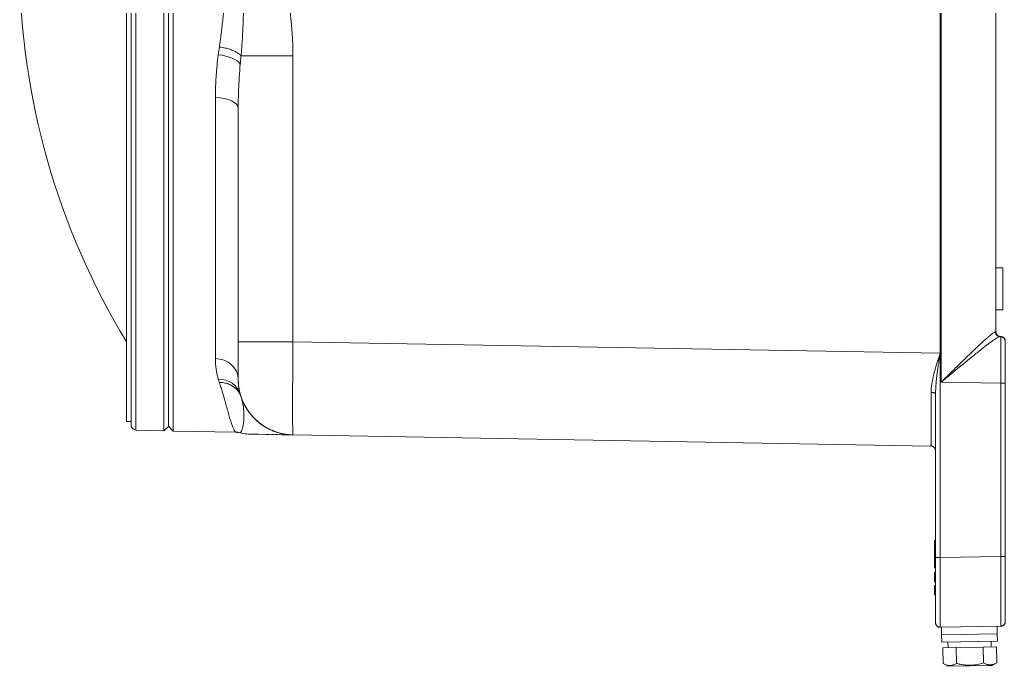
# Model space of a CAD drawing. Header units: millimetres. Extents: x -728 to 992, y -670 to 797.
# Drawn here: x -435.9 to -223.9, y -185.6 to -46.6 of the extents above; entities that cross this region are included whole.
import ezdxf

# ---------------------------------------------------------------- set-up
doc = ezdxf.new("R2010")
doc.units = ezdxf.units.MM
doc.linetypes.add('K5LT_THIN', pattern=[0])

# ---------------------------------------------------------------- blocks, each defined once
blk = doc.blocks.new('U2')
at = {"color": 7, "linetype": 'K5LT_THIN', "lineweight": 18}
for p, q in [((-237.93, 162.25), (-237.93, -162.25)), ((-402.93, 135.07), (-402.93, -135.07)), ((-237.72, 124.53), (-237.72, -124.53)), ((-225.93, 113.75), (-225.93, -113.75)), ((-410.95, -134.84), (-410.95, -5.9)), ((-404.93, -6), (-404.93, -135)), ((-403.93, -5.96), (-403.93, -134.05)), ((-412.93, -132.97), (-412.93, -6.43)), ((-411.93, -133.84), (-411.93, -6.5)), ((-377.14, -54.42), (-388.32, -54.42)), ((-377.14, -54.42), (-377.14, -115.89)), ((-393.84, -63.35), (-393.84, -119.47)), ((-388.93, -65.69), (-388.93, -115.89)), ((-225.93, -99.97), (-224.43, -99.97)), ((-224.43, -99.97), (-224.43, -108.97)), ((-225.93, -108.97), (-224.43, -108.97)), ((-226.04, -113.75), (-225.93, -113.75)), ((-225.93, -113.77), (-225.93, -113.76)), ((-388.93, -115.89), (-388.93, -118.01)), ((-377.14, -115.89), (-388.93, -115.89)), ((-388.93, -115.89), (-388.93, -115.89)), ((-388.93, -123.89), (-388.93, -115.89)), ((-377.14, -115.89), (-237.95, -118.32)), ((-225.07, -114.75), (-224.95, -114.75)), ((-225.07, -114.75), (-224.91, -114.75)), ((-224.95, -114.75), (-224.91, -114.75)), ((-224.95, -114.75), (-224.95, -114.75)), ((-223.93, -115.75), (-223.93, -124.75)), ((-223.93, -124.75), (-223.93, -115.75)), ((-223.93, -115.75), (-223.93, -124.75)), ((-223.93, -115.75), (-223.93, -115.75)), ((-223.93, -115.75), (-223.93, -115.75)), ((-223.93, -115.75), (-223.93, -124.75)), ((-237.95, -118.32), (-237.95, -162.25)), ((-388.93, -123.89), (-388.93, -123.89)), ((-237.72, -124.53), (-224.91, -124.75)), ((-223.93, -124.75), (-224.91, -124.75)), ((-224.91, -124.75), (-224.91, -162.03)), ((-223.93, -124.75), (-223.93, -162.03)), ((-238.93, -127.15), (-238.93, -162.25)), ((-388.32, -127.67), (-388.31, -127.7)), ((-388.32, -127.67), (-388.31, -127.7)), ((-238.93, -127.55), (-238.93, -129.75)), ((-412.93, -132.97), (-411.93, -133)), ((-410.95, -134.84), (-404.93, -135)), ((-404.93, -135), (-403.93, -134.05)), ((-402.93, -135.07), (-403.93, -134.03)), ((-402.93, -135.07), (-389.5, -135.3)), ((-389.46, -135.3), (-389.49, -135.3)), ((-385.47, -135.74), (-385.53, -135.74)), ((-384.59, -135.76), (-385.47, -135.74)), ((-384.59, -135.76), (-385.47, -135.74)), ((-379.57, -135.84), (-384.59, -135.76)), ((-383.6, -135.77), (-383.61, -135.77)), ((-382.3, -135.8), (-382.92, -135.78)), ((-381.27, -135.81), (-381.78, -135.8)), ((-380.44, -135.83), (-380.98, -135.82)), ((-379.57, -135.84), (-380.06, -135.83)), ((-378.28, -135.87), (-379.58, -135.84)), ((-378.28, -135.87), (-378.6, -135.86)), ((-377.7, -135.88), (-378.28, -135.87)), ((-378.28, -135.87), (-378.28, -135.87)), ((-377.68, -135.88), (-378.11, -135.87)), ((-377.7, -135.88), (-377.68, -135.88)), ((-377.7, -135.88), (-377.69, -135.88)), ((-377.14, -135.89), (-377.68, -135.88)), ((-377.14, -135.89), (-239.91, -138.28)), ((-377.14, -135.89), (-377.14, -135.89)), ((-377.14, -135.89), (-377.14, -135.89)), ((-239.91, -138.28), (-239.91, -138.28)), ((-238.93, -158.56), (-239.18, -158.56)), ((-239.18, -162.45), (-239.18, -158.56)), ((-238.93, -162.45), (-239.18, -162.45)), ((-239.18, -164.45), (-239.18, -162.45)), ((-238.93, -162.25), (-238.93, -176.25)), ((-238.93, -176.25), (-238.93, -162.25)), ((-237.95, -162.25), (-238.93, -162.25)), ((-238.93, -162.25), (-238.93, -169.25)), ((-238.93, -176.25), (-238.93, -162.25)), ((-237.95, -162.25), (-237.93, -162.25)), ((-237.93, -162.25), (-224.91, -162.03)), ((-237.93, -162.25), (-237.93, -177.25)), ((-224.91, -162.03), (-223.93, -162.03)), ((-223.93, -176.02), (-223.93, -162.03)), ((-223.93, -162.03), (-223.93, -162.03)), ((-223.93, -162.03), (-223.93, -176.02)), ((-238.93, -164.45), (-239.18, -164.45)), ((-239.18, -167.45), (-239.18, -165.45)), ((-238.93, -165.45), (-239.18, -165.45)), ((-238.93, -167.45), (-239.18, -167.45)), ((-238.93, -168.25), (-239.18, -168.25)), ((-239.18, -170.25), (-239.18, -168.25)), ((-238.93, -169.25), (-238.93, -176.25)), ((-238.93, -170.25), (-238.93, -169.25)), ((-238.93, -176.25), (-238.93, -169.25)), ((-223.93, -169.02), (-223.93, -176.02)), ((-223.93, -176.02), (-223.93, -169.02)), ((-223.93, -169.02), (-223.93, -176.02)), ((-238.93, -170.25), (-239.18, -170.25)), ((-238.93, -176.25), (-238.93, -170.25)), ((-223.93, -170.74), (-223.93, -176.02)), ((-238.93, -176.25), (-238.93, -176.25)), ((-238.93, -176.25), (-238.93, -176.25)), ((-238.93, -176.25), (-238.93, -176.25)), ((-238.93, -176.25), (-238.93, -176.25)), ((-238.93, -176.25), (-238.93, -176.25)), ((-238.93, -176.25), (-238.93, -176.25)), ((-238.93, -176.25), (-238.93, -176.25)), ((-237.95, -177.25), (-237.93, -177.25)), ((-237.95, -177.25), (-237.93, -177.25)), ((-237.95, -177.25), (-237.95, -177.25)), ((-237.93, -177.25), (-224.91, -177.02)), ((-237.64, -178.85), (-237.67, -177.25)), ((-225.64, -178.64), (-225.67, -177.04)), ((-224.91, -177.02), (-224.91, -177.02)), ((-224.91, -177.02), (-224.91, -177.02)), ((-224.91, -177.02), (-224.91, -177.02)), ((-224.91, -177.02), (-224.91, -177.02)), ((-223.93, -176.02), (-223.93, -176.02)), ((-237.64, -178.85), (-225.64, -178.64)), ((-237.64, -178.85), (-225.64, -178.64)), ((-237.61, -180.44), (-237.64, -178.85)), ((-225.61, -180.24), (-225.64, -178.64)), ((-237.61, -180.44), (-225.61, -180.24)), ((-234.48, -181.59), (-237.36, -181.64)), ((-237.36, -181.64), (-237.3, -185.05)), ((-236.24, -181.62), (-236.26, -180.42)), ((-228.7, -181.49), (-234.48, -181.59)), ((-234.48, -181.59), (-234.42, -185)), ((-225.82, -181.44), (-228.7, -181.49)), ((-228.7, -181.49), (-228.65, -184.9)), ((-226.94, -181.46), (-226.96, -180.26)), ((-225.82, -181.44), (-225.76, -184.85)), ((-237.3, -185.05), (-236.27, -185.62)), ((-236.27, -185.62), (-226.77, -185.46)), ((-225.76, -184.85), (-226.77, -185.46))]:
    blk.add_line(p, q, dxfattribs=at)
for centre, radius, start, end in [((-278.92, -34.07), 157, 180.2556, 211.4016), ((-224.93, -113.75), 1, 180, 269), ((-224.93, -113.75), 1, 180.4358, 269), ((-224.93, -115.75), 1, 0, 89), ((-376.93, -123.89), 12, 180, 180.0000181421786), ((-376.93, -123.89), 12, 180, 269), ((-376.93, -123.89), 12, 190.6951, 194.5091), ((-410.93, -133.84), 1, 180, 268.5), ((-239.93, -139.28), 1, 0, 89), ((-237.93, -176.25), 1, 180, 180.0707), ((-237.93, -176.25), 1, 180, 268.9119), ((-237.93, -176.25), 1, 268.9119, 268.9353), ((-237.93, -176.25), 1, 268.9353, 269), ((-224.93, -176.02), 1, 271.0881, 0), ((-224.93, -176.02), 1, 271, 271.0881), ((-224.93, -176.02), 1, 359.9289, 0)]:
    blk.add_arc(centre, radius, start, end, dxfattribs=at)
for centre, major_axis, ratio, start_param, end_param in [((-393.29, -56.15), (-4.96, 0.62), 0.399621, 3.442613, 4.744362), ((-393.93, -65.69), (-5, 0), 0.468479, 3.141593, 4.694936), ((-393.93, -123.89), (-5, 0), 0.883475, 3.141593, 4.694936), ((-393.29, -128.51), (-4.81, -1.36), 0.909706, 3.143759, 4.443341)]:
    blk.add_ellipse(centre, major_axis=major_axis, ratio=ratio, start_param=start_param, end_param=end_param, dxfattribs=at)
for points, knots in [([(-388.32, 54.42), (-388.26, 53.77), (-388.16, 52.53), (-388.04, 50.82), (-387.96, 49.34), (-387.89, 47.99), (-387.84, 46.62), (-387.79, 45.16), (-387.75, 43.59), (-387.72, 41.89), (-387.69, 40.11), (-387.68, 38.24), (-387.68, 36.25), (-387.69, 34.14), (-387.72, 31.71), (-387.76, 29), (-387.82, 25.96), (-387.89, 22.99), (-387.97, 20.2), (-388.05, 17.65), (-388.12, 15.24), (-388.2, 12.93), (-388.26, 10.73), (-388.32, 8.63), (-388.38, 6.54), (-388.43, 4.45), (-388.46, 2.33), (-388.47, 0.17), (-388.46, -2), (-388.43, -4.13), (-388.39, -6.07), (-388.35, -7.91), (-388.29, -9.75), (-388.23, -11.73), (-388.17, -13.73), (-388.11, -15.82), (-388.03, -18.13), (-387.95, -20.74), (-387.88, -23.51), (-387.82, -26.21), (-387.76, -28.79), (-387.72, -31.27), (-387.7, -33.59), (-387.68, -35.62), (-387.68, -37.43), (-387.69, -39.19), (-387.7, -41.03), (-387.73, -42.95), (-387.78, -44.81), (-387.83, -46.51), (-387.89, -47.96), (-387.95, -49.25), (-388.01, -50.44), (-388.09, -51.61), (-388.17, -52.69), (-388.24, -53.63), (-388.29, -54.18), (-388.32, -54.42)], [0, 0, 0, 0, 0.019111, 0.035075, 0.047894, 0.059707, 0.071831, 0.084945, 0.099862, 0.115365, 0.131976, 0.149215, 0.167373, 0.187151, 0.20744, 0.234301, 0.262144, 0.291097, 0.31601, 0.338909, 0.361163, 0.382136, 0.402206, 0.421467, 0.439931, 0.459284, 0.478657, 0.498051, 0.518452, 0.538132, 0.556356, 0.57173, 0.588874, 0.606825, 0.625584, 0.64358, 0.664239, 0.689057, 0.715295, 0.740192, 0.7634, 0.78665, 0.808476, 0.827203, 0.842907, 0.858716, 0.875994, 0.893891, 0.911906, 0.92706, 0.940336, 0.951605, 0.962614, 0.973232, 0.984192, 0.993115, 1, 1, 1, 1]), ([(-377.14, 54.42), (-377.23, 51.65), (-377.33, 48.89), (-377.9, 43.25), (-378.34, 40.39), (-379.33, 34.63), (-379.93, 31.71), (-381.18, 25.85), (-381.9, 22.9), (-383.25, 16.96), (-384.04, 13.98), (-385.16, 8), (-385.81, 5), (-386.06, -1), (-385.76, -4), (-384.95, -9.99), (-384.15, -12.99), (-382.84, -18.94), (-382.09, -21.92), (-380.77, -27.81), (-380.11, -30.74), (-378.99, -36.55), (-378.47, -39.44), (-377.7, -45.13), (-377.38, -47.96), (-377.18, -51.97), (-377.16, -53.2), (-377.14, -54.42)], [0, 0, 0, 0, 0.080358, 0.080358, 0.160716, 0.160716, 0.241074, 0.241074, 0.321432, 0.321432, 0.401791, 0.401791, 0.482149, 0.482149, 0.562507, 0.562507, 0.642865, 0.642865, 0.723223, 0.723223, 0.803581, 0.803581, 0.883939, 0.883939, 0.964297, 0.964297, 1, 1, 1, 1]), ([(-392.98, 52.53), (-392.92, 52.07), (-392.8, 51.21), (-392.63, 49.94), (-392.47, 48.66), (-392.31, 47.31), (-392.16, 45.93), (-392.02, 44.55), (-391.87, 43.06), (-391.71, 41.29), (-391.53, 39.26), (-391.36, 37.05), (-391.19, 34.86), (-391.02, 32.54), (-390.86, 30.14), (-390.69, 27.58), (-390.53, 25.01), (-390.37, 22.39), (-390.22, 19.78), (-390.08, 17.16), (-389.95, 14.62), (-389.83, 12.19), (-389.73, 9.87), (-389.64, 7.6), (-389.57, 5.29), (-389.52, 2.96), (-389.49, 0.7), (-389.5, -1.31), (-389.52, -3.16), (-389.56, -4.88), (-389.61, -6.62), (-389.67, -8.34), (-389.74, -10.1), (-389.82, -11.91), (-389.91, -13.78), (-390.01, -15.74), (-390.12, -17.93), (-390.25, -20.34), (-390.41, -23.07), (-390.58, -25.9), (-390.76, -28.75), (-390.94, -31.35), (-391.1, -33.7), (-391.26, -35.8), (-391.41, -37.75), (-391.56, -39.58), (-391.71, -41.28), (-391.86, -42.95), (-392.02, -44.55), (-392.18, -46.11), (-392.32, -47.38), (-392.44, -48.42), (-392.55, -49.3), (-392.66, -50.19), (-392.77, -51.06), (-392.88, -51.83), (-392.95, -52.3), (-392.97, -52.5)], [0, 0, 0, 0, 0.014157, 0.026713, 0.03952, 0.053037, 0.066866, 0.080102, 0.093894, 0.110992, 0.13236, 0.153464, 0.175527, 0.195894, 0.21996, 0.243834, 0.268893, 0.292667, 0.317379, 0.341934, 0.365745, 0.388069, 0.40936, 0.429978, 0.450963, 0.473119, 0.49411, 0.513291, 0.528598, 0.54502, 0.560686, 0.576928, 0.592836, 0.609389, 0.626519, 0.644519, 0.663986, 0.687397, 0.711803, 0.74053, 0.767048, 0.7928, 0.814273, 0.834582, 0.853311, 0.870908, 0.888002, 0.903134, 0.920104, 0.934891, 0.948745, 0.957951, 0.966478, 0.975614, 0.985357, 0.993809, 1, 1, 1, 1]), ([(-392.97, -52.5), (-392.75, -52.53), (-392.32, -52.59), (-391.74, -52.71), (-391.22, -52.84), (-390.75, -52.98), (-390.31, -53.14), (-389.9, -53.3), (-389.53, -53.48), (-389.19, -53.67), (-388.88, -53.87), (-388.62, -54.08), (-388.44, -54.27), (-388.35, -54.38), (-388.32, -54.42)], [0, 0, 0, 0, 0.108692, 0.204974, 0.287771, 0.371129, 0.45295, 0.53435, 0.61509, 0.69647, 0.777276, 0.870588, 0.944438, 1, 1, 1, 1]), ([(-393.2, -54.15), (-393.3, -54.95), (-393.48, -56.44), (-393.65, -58.45), (-393.75, -60.06), (-393.81, -61.26), (-393.83, -62.13), (-393.84, -62.7), (-393.84, -63.08), (-393.84, -63.28), (-393.84, -63.35)], [0, 0, 0, 0, 0.259776, 0.482105, 0.65078, 0.785114, 0.874668, 0.936489, 0.974787, 1, 1, 1, 1]), ([(-388.48, -56.15), (-388.56, -57.1), (-388.7, -58.96), (-388.84, -61.52), (-388.91, -63.75), (-388.93, -65.07), (-388.93, -65.69)], [0, 0, 0, 0, 0.297161, 0.580295, 0.802517, 1, 1, 1, 1]), ([(-226.04, -113.75), (-226.09, -113.74), (-226.21, -113.79), (-226.46, -113.93), (-226.75, -114.13), (-227.1, -114.4), (-227.54, -114.77), (-228.04, -115.21), (-228.61, -115.73), (-229.24, -116.31), (-229.94, -116.97), (-230.69, -117.68), (-231.52, -118.48), (-232.42, -119.34), (-233.38, -120.28), (-234.35, -121.23), (-235.32, -122.18), (-236.21, -123.05), (-237.01, -123.83), (-237.49, -124.31), (-237.72, -124.53)], [0, 0, 0, 0, 0.052829, 0.098529, 0.137566, 0.183242, 0.23054, 0.282485, 0.33369, 0.388777, 0.444958, 0.504215, 0.565223, 0.631944, 0.699931, 0.771039, 0.836544, 0.901057, 0.95419, 1, 1, 1, 1]), ([(-226.04, -113.75), (-226.04, -113.82), (-226.03, -113.94), (-225.98, -114.12), (-225.9, -114.27), (-225.81, -114.4), (-225.69, -114.52), (-225.55, -114.61), (-225.4, -114.69), (-225.24, -114.73), (-225.13, -114.75), (-225.07, -114.75)], [0, 0, 0, 0, 0.131995, 0.246984, 0.349451, 0.454749, 0.562946, 0.670548, 0.775676, 0.885823, 1, 1, 1, 1]), ([(-225.93, -113.75), (-225.93, -113.78), (-225.92, -113.82), (-225.92, -113.86), (-225.92, -113.87), (-225.91, -113.93), (-225.9, -113.97), (-225.88, -114.06), (-225.87, -114.1), (-225.83, -114.18), (-225.81, -114.23), (-225.76, -114.31), (-225.73, -114.34), (-225.68, -114.41), (-225.66, -114.43), (-225.63, -114.46), (-225.62, -114.47), (-225.57, -114.52), (-225.54, -114.55), (-225.46, -114.6), (-225.42, -114.62), (-225.34, -114.66), (-225.31, -114.67), (-225.26, -114.69), (-225.25, -114.7), (-225.24, -114.7), (-225.24, -114.7), (-225.19, -114.71), (-225.15, -114.73), (-225.09, -114.74), (-225.07, -114.74), (-225.02, -114.75), (-225, -114.75), (-224.97, -114.75), (-224.96, -114.75), (-224.95, -114.75), (-224.95, -114.75), (-224.95, -114.75), (-224.95, -114.75), (-224.95, -114.75)], [0, 0, 0, 0, 1.809511, 1.809511, 2.295005, 2.295005, 4.620854, 4.620854, 6.997835, 6.997835, 9.415665, 9.415665, 11.86231, 11.86231, 13.552815, 13.552815, 14.32481, 14.32481, 16.78962, 16.78962, 19.243016, 19.243016, 21.207409, 21.207409, 21.671516, 21.671516, 21.963371, 21.963371, 24.062285, 24.062285, 25.310488, 25.310488, 26.402673, 26.402673, 26.842275, 26.842275, 26.994606, 26.994606, 27, 27, 27, 27]), ([(-224.95, -114.75), (-224.95, -114.75), (-224.95, -114.75), (-224.95, -114.75), (-224.95, -114.75), (-224.95, -114.75), (-224.96, -114.75), (-224.96, -114.75), (-224.97, -114.75), (-224.98, -114.75), (-224.99, -114.75), (-225.01, -114.75), (-225.03, -114.74), (-225.04, -114.74), (-225.04, -114.74), (-225.05, -114.74), (-225.05, -114.74), (-225.08, -114.74), (-225.11, -114.73), (-225.17, -114.72), (-225.21, -114.71), (-225.25, -114.7), (-225.26, -114.69), (-225.27, -114.69), (-225.27, -114.69), (-225.31, -114.67), (-225.36, -114.65), (-225.44, -114.61), (-225.48, -114.59), (-225.55, -114.53), (-225.59, -114.5), (-225.66, -114.44), (-225.69, -114.4), (-225.75, -114.32), (-225.77, -114.29), (-225.82, -114.2), (-225.84, -114.16), (-225.87, -114.08), (-225.88, -114.05), (-225.9, -114.01), (-225.9, -114), (-225.91, -113.95), (-225.91, -113.92), (-225.92, -113.87), (-225.92, -113.86), (-225.93, -113.82), (-225.93, -113.79), (-225.93, -113.76)], [0.007857, 0.007857, 0.007857, 0.007857, 0.051291, 0.051291, 0.107589, 0.107589, 0.17379, 0.17379, 0.347652, 0.347652, 0.695378, 0.695378, 1.373414, 1.373414, 1.390829, 1.390829, 1.5798, 1.5798, 2.781731, 2.781731, 4.282814, 4.282814, 4.701689, 4.701689, 4.716661, 4.716661, 6.660091, 6.660091, 8.647286, 8.647286, 10.652965, 10.652965, 12.666185, 12.666185, 14.675681, 14.675681, 16.670202, 16.670202, 18.198708, 18.198708, 18.638848, 18.638848, 20.11298, 20.11298, 20.571381, 20.571381, 21.919161, 21.919161, 21.919161, 21.919161]), ([(-388.93, -115.89), (-388.93, -116.14), (-388.93, -116.38), (-388.93, -116.86), (-388.93, -117.11), (-388.93, -117.68), (-388.93, -118), (-388.93, -118.64), (-388.93, -118.96), (-388.93, -119.52), (-388.93, -119.77), (-388.93, -120.17), (-388.93, -120.33), (-388.93, -120.74), (-388.93, -120.98), (-388.93, -121.44), (-388.93, -121.65), (-388.93, -122.06), (-388.93, -122.25), (-388.93, -122.62), (-388.93, -122.8), (-388.93, -123.11), (-388.93, -123.25), (-388.93, -123.48), (-388.93, -123.55), (-388.93, -123.65), (-388.93, -123.66), (-388.93, -123.74), (-388.93, -123.8), (-388.93, -123.84), (-388.93, -123.85), (-388.93, -123.87), (-388.93, -123.87), (-388.93, -123.88), (-388.93, -123.88), (-388.93, -123.88), (-388.93, -123.88), (-388.93, -123.87), (-388.93, -123.87), (-388.93, -123.87), (-388.93, -123.87), (-388.93, -123.86), (-388.93, -123.86), (-388.93, -123.86), (-388.93, -123.85), (-388.93, -123.85), (-388.93, -123.85), (-388.93, -123.85), (-388.93, -123.85), (-388.93, -123.85), (-388.93, -123.85), (-388.93, -123.85), (-388.93, -123.86), (-388.93, -123.86), (-388.93, -123.87), (-388.93, -123.88), (-388.93, -123.89), (-388.93, -123.9), (-388.93, -123.91), (-388.93, -123.92), (-388.93, -123.92), (-388.93, -123.96), (-388.93, -123.99), (-388.93, -124.05), (-388.93, -124.08), (-388.93, -124.12), (-388.93, -124.13), (-388.92, -124.18), (-388.92, -124.22), (-388.92, -124.29), (-388.92, -124.32), (-388.92, -124.42), (-388.91, -124.48), (-388.91, -124.62), (-388.9, -124.71), (-388.89, -124.86), (-388.88, -124.93), (-388.88, -125), (-388.88, -125), (-388.87, -125.09), (-388.86, -125.18), (-388.83, -125.41), (-388.81, -125.54), (-388.77, -125.85), (-388.74, -126.02), (-388.65, -126.43), (-388.6, -126.66), (-388.54, -126.92), (-388.53, -126.94), (-388.5, -127.06), (-388.48, -127.15), (-388.41, -127.39), (-388.37, -127.53), (-388.18, -128.05), (-388.04, -128.43), (-387.65, -129.3), (-387.39, -129.8), (-386.79, -130.75), (-386.46, -131.2), (-385.73, -132.07), (-385.33, -132.47), (-384.48, -133.23), (-384.03, -133.58), (-383.09, -134.2), (-382.6, -134.48), (-381.58, -134.96), (-381.06, -135.17), (-380, -135.5), (-379.47, -135.63), (-378.4, -135.81), (-377.86, -135.86), (-377.27, -135.88), (-377.21, -135.88), (-377.15, -135.89)], [0.002332, 0.002332, 0.002332, 0.002332, 0.729279, 0.729279, 1.458559, 1.458559, 2.457941, 2.457941, 3.464167, 3.464167, 4.307911, 4.307911, 4.867822, 4.867822, 5.794572, 5.794572, 6.696494, 6.696494, 7.612027, 7.612027, 8.622671, 8.622671, 9.620176, 9.620176, 10.522285, 10.522285, 10.607962, 10.607962, 11.59123, 11.59123, 11.930172, 11.930172, 12.091889, 12.091889, 12.124427, 12.124427, 12.156965, 12.156965, 12.186503, 12.186503, 12.219041, 12.219041, 12.251579, 12.251579, 12.284117, 12.284117, 12.316655, 12.316655, 12.349193, 12.349193, 12.381732, 12.381732, 12.41427, 12.41427, 12.446808, 12.446808, 12.469546, 12.469546, 12.496808, 12.496808, 12.502084, 12.502084, 12.602511, 12.602511, 12.692779, 12.692779, 12.712666, 12.712666, 12.837382, 12.837382, 12.932976, 12.932976, 13.112247, 13.112247, 13.373595, 13.373595, 13.570702, 13.570702, 13.575064, 13.575064, 13.84735, 13.84735, 14.254832, 14.254832, 14.772565, 14.772565, 15.489512, 15.489512, 15.55446, 15.55446, 15.858557, 15.858557, 16.295105, 16.295105, 17.495186, 17.495186, 19.158753, 19.158753, 20.840942, 20.840942, 22.532673, 22.532673, 24.224718, 24.224718, 25.907668, 25.907668, 27.572317, 27.572317, 29.209931, 29.209931, 30.811734, 30.811734, 30.99164, 30.99164, 30.99164, 30.99164]), ([(-225.07, -114.75), (-225.12, -114.75), (-225.26, -114.78), (-225.53, -114.91), (-225.84, -115.1), (-226.24, -115.35), (-226.75, -115.71), (-227.36, -116.16), (-228.04, -116.68), (-228.77, -117.25), (-229.58, -117.89), (-230.47, -118.6), (-231.44, -119.38), (-232.48, -120.23), (-233.55, -121.11), (-234.61, -121.97), (-235.64, -122.82), (-236.67, -123.66), (-237.36, -124.23), (-237.72, -124.53)], [0, 0, 0, 0, 0.05268, 0.098225, 0.137236, 0.18339, 0.236476, 0.293829, 0.349618, 0.405569, 0.465089, 0.528153, 0.594944, 0.665127, 0.73662, 0.804803, 0.868666, 0.932756, 1, 1, 1, 1]), ([(-224.95, -114.75), (-224.98, -114.75), (-225.02, -114.74), (-225.06, -114.74), (-225.07, -114.74), (-225.08, -114.74), (-225.09, -114.74), (-225.1, -114.73)], [0.000037, 0.000037, 0.000037, 0.000037, 1.579717, 1.579717, 1.870566, 1.870566, 2.218047, 2.218047, 2.218047, 2.218047]), ([(-223.93, -124.75), (-223.93, -124.49), (-223.93, -124.23), (-223.93, -123.59), (-223.93, -123.22), (-223.93, -122.48), (-223.93, -122.11), (-223.93, -121.39), (-223.93, -121.04), (-223.93, -120.36), (-223.93, -120.04), (-223.93, -119.42), (-223.93, -119.13), (-223.93, -118.57), (-223.93, -118.3), (-223.93, -117.79), (-223.93, -117.56), (-223.93, -117.13), (-223.93, -116.93), (-223.93, -116.6), (-223.93, -116.45), (-223.93, -116.2), (-223.93, -116.09), (-223.93, -115.92), (-223.93, -115.85), (-223.93, -115.81), (-223.93, -115.81), (-223.93, -115.81), (-223.93, -115.81), (-223.93, -115.81), (-223.93, -115.82), (-223.93, -115.83), (-223.93, -115.83), (-223.93, -115.84), (-223.93, -115.85), (-223.93, -115.86), (-223.93, -115.87), (-223.93, -115.88), (-223.93, -115.89), (-223.93, -115.9), (-223.93, -115.9), (-223.93, -115.91), (-223.93, -115.91), (-223.93, -115.9), (-223.93, -115.9), (-223.93, -115.88), (-223.93, -115.87), (-223.93, -115.85), (-223.93, -115.83), (-223.93, -115.79), (-223.93, -115.77), (-223.93, -115.74), (-223.93, -115.74), (-223.93, -115.73), (-223.93, -115.73), (-223.93, -115.73), (-223.93, -115.73), (-223.93, -115.71), (-223.93, -115.7), (-223.93, -115.68), (-223.93, -115.66), (-223.94, -115.61), (-223.94, -115.57), (-223.96, -115.49), (-223.97, -115.45), (-224, -115.36), (-224.02, -115.32), (-224.07, -115.24), (-224.09, -115.2), (-224.15, -115.12), (-224.18, -115.09), (-224.24, -115.02), (-224.28, -114.99), (-224.36, -114.93), (-224.39, -114.9), (-224.48, -114.86), (-224.52, -114.84), (-224.61, -114.8), (-224.65, -114.79), (-224.72, -114.77), (-224.74, -114.77), (-224.79, -114.76), (-224.81, -114.76), (-224.86, -114.75), (-224.88, -114.75), (-224.91, -114.75)], [0.000002, 0.000002, 0.000002, 0.000002, 6.353988, 6.353988, 15.629187, 15.629187, 24.937295, 24.937295, 34.243471, 34.243471, 43.539865, 43.539865, 52.40638, 52.40638, 61.71096, 61.71096, 70.982504, 70.982504, 80.319075, 80.319075, 88.823166, 88.823166, 97.941558, 97.941558, 106.855354, 106.855354, 107.53428, 107.53428, 107.957871, 107.957871, 108.636797, 108.636797, 109.315724, 109.315724, 109.99465, 109.99465, 110.673576, 110.673576, 111.352503, 111.352503, 112.031429, 112.031429, 112.710355, 112.710355, 113.389282, 113.389282, 114.068208, 114.068208, 114.747134, 114.747134, 115.339371, 115.339371, 115.448431, 115.448431, 115.468718, 115.468718, 115.558043, 115.558043, 115.777266, 115.777266, 116.215714, 116.215714, 117.092609, 117.092609, 118.201844, 118.201844, 119.33233, 119.33233, 120.478554, 120.478554, 121.634515, 121.634515, 122.793874, 122.793874, 123.950137, 123.950137, 125.096843, 125.096843, 126.227762, 126.227762, 126.824279, 126.824279, 127.337067, 127.337067, 128, 128, 128, 128]), ([(-224.91, -114.75), (-224.87, -114.75), (-224.82, -114.75), (-224.77, -114.76), (-224.77, -114.76), (-224.73, -114.77), (-224.69, -114.78), (-224.62, -114.8), (-224.59, -114.81), (-224.55, -114.82), (-224.54, -114.83), (-224.48, -114.86), (-224.44, -114.88), (-224.36, -114.93), (-224.32, -114.96), (-224.25, -115.02), (-224.21, -115.05), (-224.15, -115.12), (-224.12, -115.16), (-224.07, -115.24), (-224.05, -115.28), (-224.01, -115.36), (-223.99, -115.4), (-223.96, -115.49), (-223.95, -115.54), (-223.93, -115.63), (-223.93, -115.67), (-223.93, -115.73), (-223.93, -115.74), (-223.93, -115.75)], [0.000136, 0.000136, 0.000136, 0.000136, 2.125347, 2.125347, 2.319208, 2.319208, 4.279282, 4.279282, 5.65781, 5.65781, 6.4806, 6.4806, 8.719773, 8.719773, 10.985655, 10.985655, 13.266234, 13.266234, 15.548955, 15.548955, 17.821098, 17.821098, 20.070167, 20.070167, 22.284268, 22.284268, 24.451664, 24.451664, 25, 25, 25, 25]), ([(-224.91, -114.75), (-224.87, -114.75), (-224.82, -114.75), (-224.77, -114.76), (-224.77, -114.76), (-224.73, -114.77), (-224.69, -114.78), (-224.62, -114.8), (-224.59, -114.81), (-224.55, -114.82), (-224.54, -114.83), (-224.48, -114.86), (-224.44, -114.88), (-224.36, -114.93), (-224.32, -114.96), (-224.25, -115.02), (-224.21, -115.05), (-224.15, -115.12), (-224.12, -115.16), (-224.07, -115.24), (-224.05, -115.28), (-224.01, -115.36), (-223.99, -115.4), (-223.96, -115.49), (-223.95, -115.54), (-223.93, -115.63), (-223.93, -115.67), (-223.93, -115.73), (-223.93, -115.74), (-223.93, -115.75)], [0.000152, 0.000152, 0.000152, 0.000152, 2.380375, 2.380375, 2.597497, 2.597497, 4.792769, 4.792769, 6.336711, 6.336711, 7.25823, 7.25823, 9.76609, 9.76609, 12.303864, 12.303864, 14.858097, 14.858097, 17.41473, 17.41473, 19.959516, 19.959516, 22.478458, 22.478458, 24.958237, 24.958237, 27.385483, 27.385483, 28, 28, 28, 28]), ([(-224.77, -114.76), (-224.75, -114.77), (-224.73, -114.77), (-224.67, -114.78), (-224.63, -114.8), (-224.54, -114.83), (-224.5, -114.85), (-224.42, -114.89), (-224.38, -114.91), (-224.3, -114.97), (-224.27, -115), (-224.2, -115.07), (-224.17, -115.1), (-224.11, -115.18), (-224.08, -115.21), (-224.04, -115.3), (-224.01, -115.34), (-223.98, -115.43), (-223.97, -115.47), (-223.95, -115.56), (-223.94, -115.6), (-223.93, -115.68), (-223.93, -115.71), (-223.93, -115.74), (-223.93, -115.74), (-223.93, -115.75)], [2.597555, 2.597555, 2.597555, 2.597555, 3.543709, 3.543709, 5.987387, 5.987387, 8.479897, 8.479897, 11.008962, 11.008962, 13.561478, 13.561478, 16.123548, 16.123548, 18.680871, 18.680871, 21.21916, 21.21916, 23.724568, 23.724568, 26.184081, 26.184081, 27.695983, 27.695983, 28, 28, 28, 28]), ([(-224.77, -114.76), (-224.75, -114.77), (-224.73, -114.77), (-224.67, -114.78), (-224.63, -114.8), (-224.54, -114.83), (-224.5, -114.85), (-224.42, -114.89), (-224.38, -114.91), (-224.3, -114.97), (-224.27, -115), (-224.2, -115.07), (-224.17, -115.1), (-224.11, -115.18), (-224.08, -115.21), (-224.04, -115.3), (-224.01, -115.34), (-223.98, -115.43), (-223.97, -115.47), (-223.95, -115.56), (-223.94, -115.6), (-223.93, -115.68), (-223.93, -115.71), (-223.93, -115.74), (-223.93, -115.74), (-223.93, -115.75)], [1.948181, 1.948181, 1.948181, 1.948181, 2.6578, 2.6578, 4.490571, 4.490571, 6.359967, 6.359967, 8.25678, 8.25678, 10.171181, 10.171181, 12.092747, 12.092747, 14.010753, 14.010753, 15.914484, 15.914484, 17.793553, 17.793553, 19.638201, 19.638201, 20.772126, 20.772126, 21, 21, 21, 21]), ([(-239.9, -126.73), (-239.91, -126.56), (-239.89, -126.24), (-239.86, -125.76), (-239.8, -125.28), (-239.72, -124.75), (-239.61, -124.16), (-239.48, -123.52), (-239.31, -122.82), (-239.1, -122.05), (-238.85, -121.17), (-238.56, -120.23), (-238.25, -119.26), (-238.05, -118.63), (-237.95, -118.32)], [0, 0, 0, 0, 0.061664, 0.116557, 0.171859, 0.235412, 0.307345, 0.384739, 0.462362, 0.555884, 0.658144, 0.776809, 0.889794, 1, 1, 1, 1]), ([(-238.93, -127.15), (-238.93, -127), (-238.92, -126.72), (-238.91, -126.31), (-238.89, -125.91), (-238.86, -125.45), (-238.82, -124.9), (-238.76, -124.26), (-238.69, -123.56), (-238.6, -122.79), (-238.48, -121.9), (-238.33, -120.84), (-238.15, -119.63), (-238.01, -118.77), (-237.95, -118.32)], [0, 0, 0, 0, 0.051665, 0.0978, 0.139857, 0.191628, 0.253996, 0.328702, 0.407482, 0.492156, 0.59145, 0.708343, 0.8485, 1, 1, 1, 1]), ([(-393.84, -119.47), (-393.84, -119.61), (-393.84, -119.88), (-393.82, -120.33), (-393.78, -120.91), (-393.69, -121.7), (-393.54, -122.57), (-393.37, -123.34), (-393.25, -123.76), (-393.2, -123.93)], [0, 0, 0, 0, 0.084344, 0.170956, 0.285512, 0.455654, 0.691649, 0.879894, 1, 1, 1, 1]), ([(-392.98, -124.63), (-392.75, -124.62), (-392.33, -124.63), (-391.75, -124.72), (-391.24, -124.86), (-390.78, -125.03), (-390.33, -125.25), (-389.92, -125.51), (-389.55, -125.81), (-389.21, -126.14), (-388.89, -126.53), (-388.63, -126.93), (-388.44, -127.32), (-388.35, -127.56), (-388.32, -127.66)], [0, 0, 0, 0, 0.1082549, 0.2025272, 0.2843847, 0.3666938, 0.4491865, 0.5303058, 0.6111041, 0.6926249, 0.7737678, 0.8674016, 0.9424492, 0.9984367, 0.9984367, 0.9984367, 0.9984367]), ([(-392.98, -124.63), (-392.92, -124.82), (-392.8, -125.18), (-392.63, -125.69), (-392.47, -126.2), (-392.31, -126.71), (-392.16, -127.22), (-392.02, -127.71), (-391.87, -128.23), (-391.71, -128.82), (-391.53, -129.45), (-391.36, -130.11), (-391.19, -130.71), (-391.02, -131.31), (-390.86, -131.89), (-390.69, -132.45), (-390.53, -132.96), (-390.37, -133.43), (-390.22, -133.85), (-390.08, -134.21), (-389.95, -134.51), (-389.83, -134.76), (-389.73, -134.95), (-389.64, -135.09), (-389.57, -135.21), (-389.52, -135.28), (-389.5, -135.3), (-389.49, -135.3), (-389.49, -135.3)], [0, 0, 0, 0, 0.0141568, 0.0267127, 0.0395204, 0.0530365, 0.066866, 0.0801016, 0.0938944, 0.1109918, 0.1323597, 0.1534642, 0.1755265, 0.1958939, 0.2199603, 0.2438344, 0.2688926, 0.2926668, 0.3173789, 0.3419337, 0.3657452, 0.3880689, 0.4093599, 0.4299779, 0.4509635, 0.4731191, 0.4941103, 0.4999187, 0.4999187, 0.4999187, 0.4999187]), ([(-377.15, -135.89), (-377.15, -135.89), (-377.16, -135.89), (-377.21, -135.88), (-377.25, -135.88), (-377.36, -135.88), (-377.41, -135.88), (-377.47, -135.88), (-377.48, -135.88), (-377.48, -135.87), (-377.49, -135.87), (-377.54, -135.87), (-377.58, -135.87), (-377.7, -135.86), (-377.77, -135.86), (-378.09, -135.83), (-378.33, -135.81), (-379.05, -135.71), (-379.52, -135.61), (-380.52, -135.35), (-381.04, -135.18), (-382.05, -134.75), (-382.55, -134.5), (-383.51, -133.94), (-383.98, -133.62), (-384.86, -132.91), (-385.28, -132.53), (-386.05, -131.7), (-386.41, -131.26), (-387.07, -130.33), (-387.36, -129.85), (-387.87, -128.84), (-388.09, -128.33), (-388.29, -127.75), (-388.3, -127.71), (-388.39, -127.43), (-388.46, -127.2), (-388.53, -126.94), (-388.54, -126.92), (-388.6, -126.66), (-388.66, -126.43), (-388.7, -126.2), (-388.7, -126.19), (-388.75, -125.79), (-388.82, -125.4), (-388.88, -125), (-388.88, -125), (-388.89, -124.86), (-388.9, -124.73), (-388.92, -124.37), (-388.92, -124.14), (-388.93, -123.91), (-388.93, -123.9), (-388.93, -123.89)], [0.015918, 0.015918, 0.015918, 0.015918, 0.047753, 0.047753, 0.31014, 0.31014, 0.633393, 0.633393, 0.652114, 0.652114, 0.67044, 0.67044, 0.939767, 0.939767, 1.336064, 1.336064, 2.703962, 2.703962, 5.423842, 5.423842, 8.494397, 8.494397, 11.621558, 11.621558, 14.789502, 14.789502, 17.981357, 17.981357, 21.179426, 21.179426, 24.365681, 24.365681, 27.522303, 27.522303, 27.770264, 27.770264, 29.169318, 29.169318, 29.292018, 29.292018, 30.632715, 30.632715, 30.64532, 30.64532, 32.906915, 32.906915, 32.915157, 32.915157, 33.679783, 33.679783, 34.943947, 34.943947, 35, 35, 35, 35]), ([(-388.7, -126.19), (-388.67, -126.36), (-388.64, -126.53), (-388.57, -126.78), (-388.55, -126.87), (-388.53, -126.96)], [84.795641, 84.795641, 84.795641, 84.795641, 104.49274, 104.49274, 115.20136, 115.20136, 115.20136, 115.20136]), ([(-238.93, -127.15), (-238.93, -127.13), (-238.94, -127.07), (-238.99, -127), (-239.07, -126.94), (-239.16, -126.88), (-239.28, -126.83), (-239.42, -126.79), (-239.57, -126.76), (-239.73, -126.74), (-239.85, -126.73), (-239.9, -126.73)], [0, 0, 0, 0, 0.132417, 0.247793, 0.350629, 0.456295, 0.565003, 0.67282, 0.778498, 0.887747, 1, 1, 1, 1]), ([(-388.31, -127.7), (-388.25, -127.88), (-388.15, -128.21), (-388.04, -128.66), (-387.96, -129.04), (-387.89, -129.38), (-387.84, -129.71), (-387.79, -130.06), (-387.75, -130.43), (-387.72, -130.81), (-387.69, -131.2), (-387.68, -131.59), (-387.68, -131.98), (-387.69, -132.37), (-387.72, -132.8), (-387.76, -133.24), (-387.82, -133.68), (-387.89, -134.06), (-387.97, -134.38), (-388.05, -134.63), (-388.12, -134.83), (-388.2, -135), (-388.26, -135.14), (-388.32, -135.24), (-388.38, -135.32), (-388.43, -135.38), (-388.46, -135.42), (-388.46, -135.43), (-388.47, -135.43), (-388.47, -135.43)], [0.0010647, 0.0010647, 0.0010647, 0.0010647, 0.0191108, 0.0350753, 0.0478935, 0.0597072, 0.0718309, 0.0849454, 0.0998619, 0.1153646, 0.1319764, 0.1492149, 0.1673727, 0.1871506, 0.2074405, 0.2343006, 0.2621436, 0.2910966, 0.3160104, 0.3389093, 0.3611631, 0.3821363, 0.402206, 0.4214673, 0.4399308, 0.4592836, 0.4786571, 0.4980512, 0.498678, 0.498678, 0.498678, 0.498678]), ([(-388.47, -135.43), (-388.48, -135.43), (-388.5, -135.42), (-388.55, -135.41), (-388.58, -135.41), (-388.66, -135.39), (-388.72, -135.38), (-388.85, -135.36), (-388.91, -135.35), (-389.05, -135.33), (-389.12, -135.32), (-389.26, -135.31), (-389.33, -135.31), (-389.42, -135.31), (-389.44, -135.31), (-389.46, -135.3)], [0, 0, 0, 0, 0.889902, 0.889902, 2.224754, 2.224754, 4.894459, 4.894459, 8.094459, 8.094459, 11.294459, 11.294459, 14.494459, 14.494459, 15.515597, 15.515597, 15.515597, 15.515597]), ([(-388.47, -135.43), (-388, -135.54), (-387.54, -135.62), (-386.66, -135.71), (-386.15, -135.73), (-386.05, -135.73), (-386.04, -135.73), (-386.03, -135.73), (-386.03, -135.73), (-386.02, -135.73), (-386.02, -135.73), (-386.02, -135.73), (-386.01, -135.73), (-386.01, -135.73), (-386.01, -135.73), (-386, -135.73), (-386, -135.73), (-386, -135.73), (-386, -135.73), (-385.99, -135.73), (-385.98, -135.73), (-385.97, -135.73), (-385.96, -135.73), (-385.95, -135.73), (-385.94, -135.73), (-385.92, -135.73), (-385.91, -135.73), (-385.88, -135.73), (-385.85, -135.73), (-385.79, -135.73), (-385.76, -135.74), (-385.69, -135.74), (-385.64, -135.74), (-385.56, -135.74), (-385.53, -135.74), (-385.46, -135.74), (-385.43, -135.74), (-385.39, -135.74), (-385.39, -135.74), (-385.39, -135.74)], [0.009068, 0.009068, 0.009068, 0.009068, 4.865586, 4.865586, 8.529155, 8.529155, 8.912016, 8.912016, 9.260883, 9.260883, 9.609751, 9.609751, 9.942659, 9.942659, 10.275568, 10.275568, 10.608476, 10.608476, 10.941385, 10.941385, 12.307516, 12.307516, 13.673647, 13.673647, 15.039778, 15.039778, 16.405909, 16.405909, 19.401384, 19.401384, 22.396858, 22.396858, 25.829224, 25.829224, 28.245126, 28.245126, 30.661028, 30.661028, 30.70432, 30.70432, 30.70432, 30.70432]), ([(-385.53, -135.74), (-385.53, -135.74), (-385.53, -135.74), (-385.53, -135.74), (-385.54, -135.74), (-385.54, -135.74), (-385.54, -135.74), (-385.55, -135.74), (-385.55, -135.74), (-385.57, -135.74), (-385.58, -135.74), (-385.6, -135.74), (-385.62, -135.74), (-385.67, -135.74), (-385.7, -135.74), (-385.75, -135.74), (-385.78, -135.73), (-385.83, -135.73), (-385.86, -135.73), (-385.91, -135.73), (-385.93, -135.73), (-385.97, -135.73), (-385.99, -135.73), (-386.03, -135.73), (-385.86, -135.73), (-385.89, -135.73), (-385.92, -135.73), (-385.95, -135.73), (-385.95, -135.73), (-385.97, -135.73), (-385.97, -135.73), (-385.97, -135.73), (-385.97, -135.73), (-385.97, -135.73), (-385.94, -135.73), (-385.94, -135.73), (-386.16, -135.73), (-386.16, -135.73)], [8.43841, 8.43841, 8.43841, 8.43841, 8.44276, 8.44276, 8.490568, 8.490568, 8.549635, 8.549635, 8.66777, 8.66777, 8.904039, 8.904039, 9.376578, 9.376578, 10.132288, 10.132288, 10.887998, 10.887998, 11.643707, 11.643707, 12.399417, 12.399417, 13.155127, 13.155127, 13.910837, 13.910837, 14.666546, 14.666546, 15.422256, 15.422256, 16.177966, 16.177966, 16.933676, 16.933676, 17.689386, 17.689386, 18, 18, 18, 18]), ([(-238.93, -139.28), (-238.93, -139.28), (-238.93, -139.28), (-238.93, -139.28), (-238.93, -139.28), (-238.93, -139.28), (-238.93, -139.28), (-238.93, -139.28), (-238.93, -139.28), (-238.93, -139.27), (-238.93, -139.27), (-238.93, -139.26), (-238.93, -139.26), (-238.93, -139.25), (-238.93, -139.25), (-238.93, -139.25), (-238.93, -139.24), (-238.93, -139.23), (-238.93, -139.23), (-238.93, -139.21), (-238.93, -139.19), (-238.94, -139.14), (-238.94, -139.11), (-238.95, -139.07), (-238.95, -139.07), (-238.96, -139.03), (-238.97, -138.98), (-239, -138.9), (-239.02, -138.85), (-239.07, -138.77), (-239.09, -138.73), (-239.15, -138.66), (-239.18, -138.62), (-239.24, -138.55), (-239.28, -138.52), (-239.35, -138.46), (-239.39, -138.44), (-239.47, -138.39), (-239.51, -138.37), (-239.6, -138.33), (-239.65, -138.32), (-239.73, -138.3), (-239.78, -138.29), (-239.85, -138.28), (-239.88, -138.28), (-239.91, -138.28)], [0.000012, 0.000012, 0.000012, 0.000012, 0.000404, 0.000404, 0.001952, 0.001952, 0.010357, 0.010357, 0.123532, 0.123532, 0.247088, 0.247088, 0.488169, 0.488169, 0.4942, 0.4942, 0.981, 0.981, 0.988423, 0.988423, 1.976871, 1.976871, 3.888478, 3.888478, 3.953754, 3.953754, 6.487812, 6.487812, 9.071388, 9.071388, 11.691532, 11.691532, 14.33435, 14.33435, 16.985533, 16.985533, 19.630332, 19.630332, 22.254067, 22.254067, 24.842573, 24.842573, 27.381118, 27.381118, 29, 29, 29, 29]), ([(-238.93, -139.28), (-238.93, -139.28), (-238.93, -139.28), (-238.93, -139.28), (-238.93, -139.28), (-238.93, -139.28), (-238.93, -139.28), (-238.93, -139.28), (-238.93, -139.28), (-238.93, -139.27), (-238.93, -139.27), (-238.93, -139.26), (-238.93, -139.26), (-238.93, -139.25), (-238.93, -139.25), (-238.93, -139.25), (-238.93, -139.24), (-238.93, -139.23), (-238.93, -139.23), (-238.93, -139.21), (-238.93, -139.19), (-238.94, -139.14), (-238.94, -139.11), (-238.95, -139.07), (-238.95, -139.07), (-238.96, -139.03), (-238.97, -138.98), (-239, -138.9), (-239.02, -138.85), (-239.07, -138.77), (-239.09, -138.73), (-239.15, -138.66), (-239.18, -138.62), (-239.24, -138.55), (-239.28, -138.52), (-239.35, -138.46), (-239.39, -138.44), (-239.47, -138.39), (-239.51, -138.37), (-239.6, -138.33), (-239.65, -138.32), (-239.73, -138.3), (-239.78, -138.29), (-239.85, -138.28), (-239.88, -138.28), (-239.91, -138.28)], [0.000012, 0.000012, 0.000012, 0.000012, 0.000404, 0.000404, 0.001952, 0.001952, 0.010357, 0.010357, 0.123532, 0.123532, 0.247088, 0.247088, 0.488169, 0.488169, 0.4942, 0.4942, 0.981, 0.981, 0.988423, 0.988423, 1.976871, 1.976871, 3.888478, 3.888478, 3.953754, 3.953754, 6.487812, 6.487812, 9.071388, 9.071388, 11.691532, 11.691532, 14.33435, 14.33435, 16.985533, 16.985533, 19.630332, 19.630332, 22.254067, 22.254067, 24.842573, 24.842573, 27.381118, 27.381118, 29, 29, 29, 29]), ([(-239.91, -138.28), (-239.87, -138.28), (-239.82, -138.29), (-239.73, -138.3), (-239.69, -138.31), (-239.6, -138.33), (-239.56, -138.35), (-239.48, -138.39), (-239.44, -138.41), (-239.36, -138.46), (-239.32, -138.49), (-239.25, -138.55), (-239.21, -138.58), (-239.15, -138.65), (-239.12, -138.69), (-239.07, -138.77), (-239.05, -138.81), (-239.01, -138.89), (-238.99, -138.94), (-238.96, -139.02), (-238.95, -139.07), (-238.94, -139.15), (-238.93, -139.19), (-238.93, -139.23), (-238.93, -139.24), (-238.93, -139.26), (-238.93, -139.27), (-238.93, -139.28)], [0.000098, 0.000098, 0.000098, 0.000098, 1.615422, 1.615422, 3.252561, 3.252561, 4.92569, 4.92569, 6.62757, 6.62757, 8.349732, 8.349732, 10.083054, 10.083054, 11.818002, 11.818002, 13.544916, 13.544916, 15.254309, 15.254309, 16.937146, 16.937146, 18.358639, 18.358639, 18.584517, 18.584517, 19, 19, 19, 19]), ([(-239.91, -138.28), (-239.87, -138.28), (-239.82, -138.29), (-239.73, -138.3), (-239.69, -138.31), (-239.6, -138.33), (-239.56, -138.35), (-239.48, -138.39), (-239.44, -138.41), (-239.36, -138.46), (-239.32, -138.49), (-239.25, -138.55), (-239.21, -138.58), (-239.15, -138.65), (-239.12, -138.69), (-239.07, -138.77), (-239.05, -138.81), (-239.01, -138.89), (-238.99, -138.94), (-238.96, -139.01), (-238.96, -139.04), (-238.95, -139.09), (-238.94, -139.1), (-238.93, -139.16), (-238.93, -139.2), (-238.93, -139.25), (-238.93, -139.25), (-238.93, -139.25)], [0.000137, 0.000137, 0.000137, 0.000137, 1.955368, 1.955368, 3.937035, 3.937035, 5.962281, 5.962281, 8.022342, 8.022342, 10.106964, 10.106964, 12.2051, 12.2051, 14.305206, 14.305206, 16.395583, 16.395583, 18.46474, 18.46474, 19.916244, 19.916244, 20.501738, 20.501738, 22.495596, 22.495596, 22.614646, 22.614646, 22.614646, 22.614646]), ([(-238.3, -177.18), (-238.32, -177.17), (-238.34, -177.16), (-238.37, -177.15), (-238.38, -177.14), (-238.44, -177.11), (-238.48, -177.09), (-238.55, -177.03), (-238.59, -177), (-238.66, -176.93), (-238.69, -176.9), (-238.75, -176.82), (-238.77, -176.79), (-238.82, -176.7), (-238.84, -176.66), (-238.86, -176.61), (-238.86, -176.61), (-238.88, -176.56), (-238.89, -176.53), (-238.91, -176.44), (-238.92, -176.4), (-238.93, -176.32), (-238.93, -176.29), (-238.93, -176.25)], [3.544625, 3.544625, 3.544625, 3.544625, 4.090785, 4.090785, 4.542365, 4.542365, 5.897219, 5.897219, 7.264635, 7.264635, 8.637172, 8.637172, 10.007168, 10.007168, 11.366972, 11.366972, 11.504831, 11.504831, 12.709167, 12.709167, 14.026781, 14.026781, 14.9684, 14.9684, 14.9684, 14.9684]), ([(-237.95, -177.25), (-237.95, -177.25), (-237.95, -177.25), (-237.95, -177.25), (-237.96, -177.25), (-237.96, -177.25), (-237.96, -177.25), (-237.97, -177.25), (-237.98, -177.25), (-237.99, -177.25), (-237.99, -177.25), (-238, -177.25), (-238.02, -177.25), (-238.06, -177.24), (-238.09, -177.24), (-238.13, -177.23), (-238.13, -177.23), (-238.18, -177.22), (-238.21, -177.21), (-238.25, -177.2), (-238.25, -177.2), (-238.3, -177.18), (-238.34, -177.16), (-238.42, -177.12), (-238.46, -177.1), (-238.53, -177.05), (-238.57, -177.02), (-238.64, -176.95), (-238.67, -176.92), (-238.73, -176.85), (-238.76, -176.81), (-238.81, -176.73), (-238.83, -176.68), (-238.86, -176.61), (-238.87, -176.57), (-238.89, -176.53), (-238.89, -176.52), (-238.91, -176.46), (-238.91, -176.42), (-238.93, -176.33), (-238.93, -176.29), (-238.93, -176.25)], [0.026859, 0.026859, 0.026859, 0.026859, 0.09053, 0.09053, 0.237145, 0.237145, 0.253444, 0.253444, 0.567241, 0.567241, 0.639549, 0.639549, 1.194835, 1.194835, 2.450024, 2.450024, 2.801874, 2.801874, 4.362369, 4.362369, 4.478101, 4.478101, 6.314429, 6.314429, 8.29691, 8.29691, 10.29969, 10.29969, 12.311973, 12.311973, 14.322583, 14.322583, 16.3203, 16.3203, 17.825259, 17.825259, 18.294191, 18.294191, 20.23393, 20.23393, 22, 22, 22, 22]), ([(-224.91, -177.02), (-224.91, -177.02), (-224.91, -177.02), (-224.9, -177.02), (-224.9, -177.02), (-224.89, -177.02), (-224.88, -177.02), (-224.87, -177.02), (-224.87, -177.02), (-224.85, -177.02), (-224.84, -177.02), (-224.8, -177.01), (-224.77, -177.01), (-224.73, -177), (-224.72, -177), (-224.68, -176.99), (-224.64, -176.98), (-224.56, -176.96), (-224.52, -176.94), (-224.44, -176.9), (-224.4, -176.87), (-224.32, -176.82), (-224.28, -176.79), (-224.22, -176.73), (-224.18, -176.69), (-224.12, -176.62), (-224.1, -176.58), (-224.05, -176.5), (-224.03, -176.46), (-223.99, -176.37), (-223.97, -176.33), (-223.95, -176.24), (-223.94, -176.19), (-223.93, -176.11), (-223.93, -176.06), (-223.93, -176.02)], [0.030177, 0.030177, 0.030177, 0.030177, 0.09053, 0.09053, 0.253444, 0.253444, 0.567241, 0.567241, 0.639549, 0.639549, 1.194835, 1.194835, 2.450024, 2.450024, 2.801874, 2.801874, 4.36237, 4.36237, 6.314429, 6.314429, 8.29691, 8.29691, 10.29969, 10.29969, 12.311973, 12.311973, 14.322583, 14.322583, 16.3203, 16.3203, 18.294191, 18.294191, 20.23393, 20.23393, 22, 22, 22, 22]), ([(-224.91, -177.02), (-224.91, -177.02), (-224.91, -177.02), (-224.9, -177.02), (-224.9, -177.02), (-224.89, -177.02), (-224.88, -177.02), (-224.87, -177.02), (-224.86, -177.02), (-224.82, -177.02), (-224.8, -177.01), (-224.73, -177), (-224.69, -176.99), (-224.6, -176.97), (-224.56, -176.95), (-224.47, -176.91), (-224.43, -176.89), (-224.35, -176.84), (-224.32, -176.82), (-224.24, -176.75), (-224.21, -176.72), (-224.15, -176.65), (-224.12, -176.61), (-224.07, -176.53), (-224.04, -176.49), (-224, -176.41), (-223.99, -176.36), (-223.96, -176.28), (-223.95, -176.23), (-223.93, -176.13), (-223.93, -176.08), (-223.93, -176.02)], [0.035871, 0.035871, 0.035871, 0.035871, 0.057755, 0.057755, 0.251929, 0.251929, 0.542361, 0.542361, 1.123224, 1.123224, 2.284952, 2.284952, 4.527489, 4.527489, 6.819065, 6.819065, 9.149637, 9.149637, 11.507572, 11.507572, 13.880353, 13.880353, 16.254911, 16.254911, 18.618016, 18.618016, 20.956686, 20.956686, 23.258571, 23.258571, 26, 26, 26, 26]), ([(-224.84, -177.02), (-224.83, -177.02), (-224.82, -177.02), (-224.78, -177.01), (-224.75, -177.01), (-224.67, -176.99), (-224.63, -176.98), (-224.54, -176.95), (-224.5, -176.93), (-224.42, -176.88), (-224.38, -176.86), (-224.3, -176.8), (-224.27, -176.77), (-224.2, -176.71), (-224.17, -176.67), (-224.11, -176.6), (-224.08, -176.56), (-224.04, -176.48), (-224.01, -176.43), (-224, -176.39), (-223.99, -176.38), (-223.98, -176.34), (-223.97, -176.3), (-223.95, -176.21), (-223.94, -176.17), (-223.93, -176.09), (-223.93, -176.06), (-223.93, -176.02)], [1.247971, 1.247971, 1.247971, 1.247971, 1.708072, 1.708072, 3.416373, 3.416373, 5.772783, 5.772783, 8.176277, 8.176277, 10.615019, 10.615019, 13.076375, 13.076375, 15.546947, 15.546947, 18.012947, 18.012947, 20.4606, 20.4606, 20.708829, 20.708829, 22.876556, 22.876556, 25.248268, 25.248268, 27, 27, 27, 27]), ([(-237.3, -185.05), (-237.11, -185.16), (-236.83, -185.29), (-236.48, -185.4), (-236.27, -185.44), (-236.08, -185.47), (-235.9, -185.47), (-235.71, -185.47), (-235.5, -185.44), (-235.24, -185.38), (-234.88, -185.25), (-234.6, -185.11), (-234.42, -185)], [0, 0, 0, 0, 2.66649, 3.810425, 4.700444, 5.503844, 6.294351, 7.038845, 8.091005, 9.12096, 10.454936, 13, 13, 13, 13]), ([(-234.42, -185), (-234.16, -185.07), (-233.77, -185.16), (-233.21, -185.27), (-232.77, -185.33), (-232.35, -185.37), (-231.97, -185.39), (-231.62, -185.4), (-231.29, -185.39), (-230.91, -185.37), (-230.45, -185.32), (-229.67, -185.19), (-229.06, -185.03), (-228.65, -184.9)], [0, 0, 0, 0, 1.896477, 2.871604, 4.103535, 5.062016, 5.927217, 6.778532, 7.580294, 8.339144, 9.455768, 10.905857, 14, 14, 14, 14]), ([(-228.65, -184.9), (-228.45, -185.01), (-228.17, -185.14), (-227.82, -185.25), (-227.61, -185.29), (-227.42, -185.31), (-227.24, -185.32), (-227.05, -185.32), (-226.84, -185.29), (-226.58, -185.23), (-226.22, -185.1), (-225.94, -184.96), (-225.76, -184.85)], [0, 0, 0, 0, 2.66649, 3.810425, 4.700444, 5.503844, 6.294351, 7.038845, 8.091005, 9.12096, 10.454936, 13, 13, 13, 13])]:
    blk.add_open_spline(points, degree=3, knots=knots, dxfattribs=at)
for points in [[(-392.97, -52.5), (-393.05, -53.05), (-393.13, -53.6), (-393.2, -54.15)], [(-388.32, -54.42), (-388.34, -54.71), (-388.4, -55.29), (-388.45, -55.86), (-388.48, -56.15)], [(-393.2, -123.93), (-393.13, -124.16), (-393.05, -124.4), (-392.98, -124.63)], [(-388.47, -135.43), (-388.47, -135.43), (-388.47, -135.43), (-388.47, -135.43)], [(-388.47, -135.43), (-388.47, -135.43), (-388.47, -135.43), (-388.47, -135.43)]]:
    blk.add_open_spline(points, degree=3, dxfattribs=at)
for points, weights in [([(-377.14, -135.89), (-377.26, -135.88), (-377.26, -127.6), (-377.14, -115.89)], [0.999844652242, 0.804809654128, 0.804861436714, 1]), ([(-224.91, -114.75), (-224.9, -114.75), (-224.9, -118.89), (-224.91, -124.75)], [0.999844635758, 0.804809654131, 0.804861442211, 1]), ([(-239.9, -126.73), (-239.9, -133.98), (-239.9, -138.28), (-239.91, -138.28)], [1, 0.895612265939, 0.895599569677, 0.999961911212]), ([(-237.95, -177.25), (-237.96, -177.25), (-237.96, -171.03), (-237.95, -162.25)], [0.999844656161, 0.804809654127, 0.804861435407, 1]), ([(-224.91, -162.03), (-224.9, -170.81), (-224.9, -177.02), (-224.91, -177.02)], [1, 0.804837801273, 0.804809644446, 0.999915529517])]:
    blk.add_rational_spline(points, weights, degree=3, dxfattribs=at)
blk = doc.blocks.new('U0')
blk.add_blockref('U2', (0, 0))

msp = doc.modelspace()

# ---------------------------------------------------------------- block references
msp.add_blockref('U0', (0, 0))

doc.saveas('drawing.dxf')
